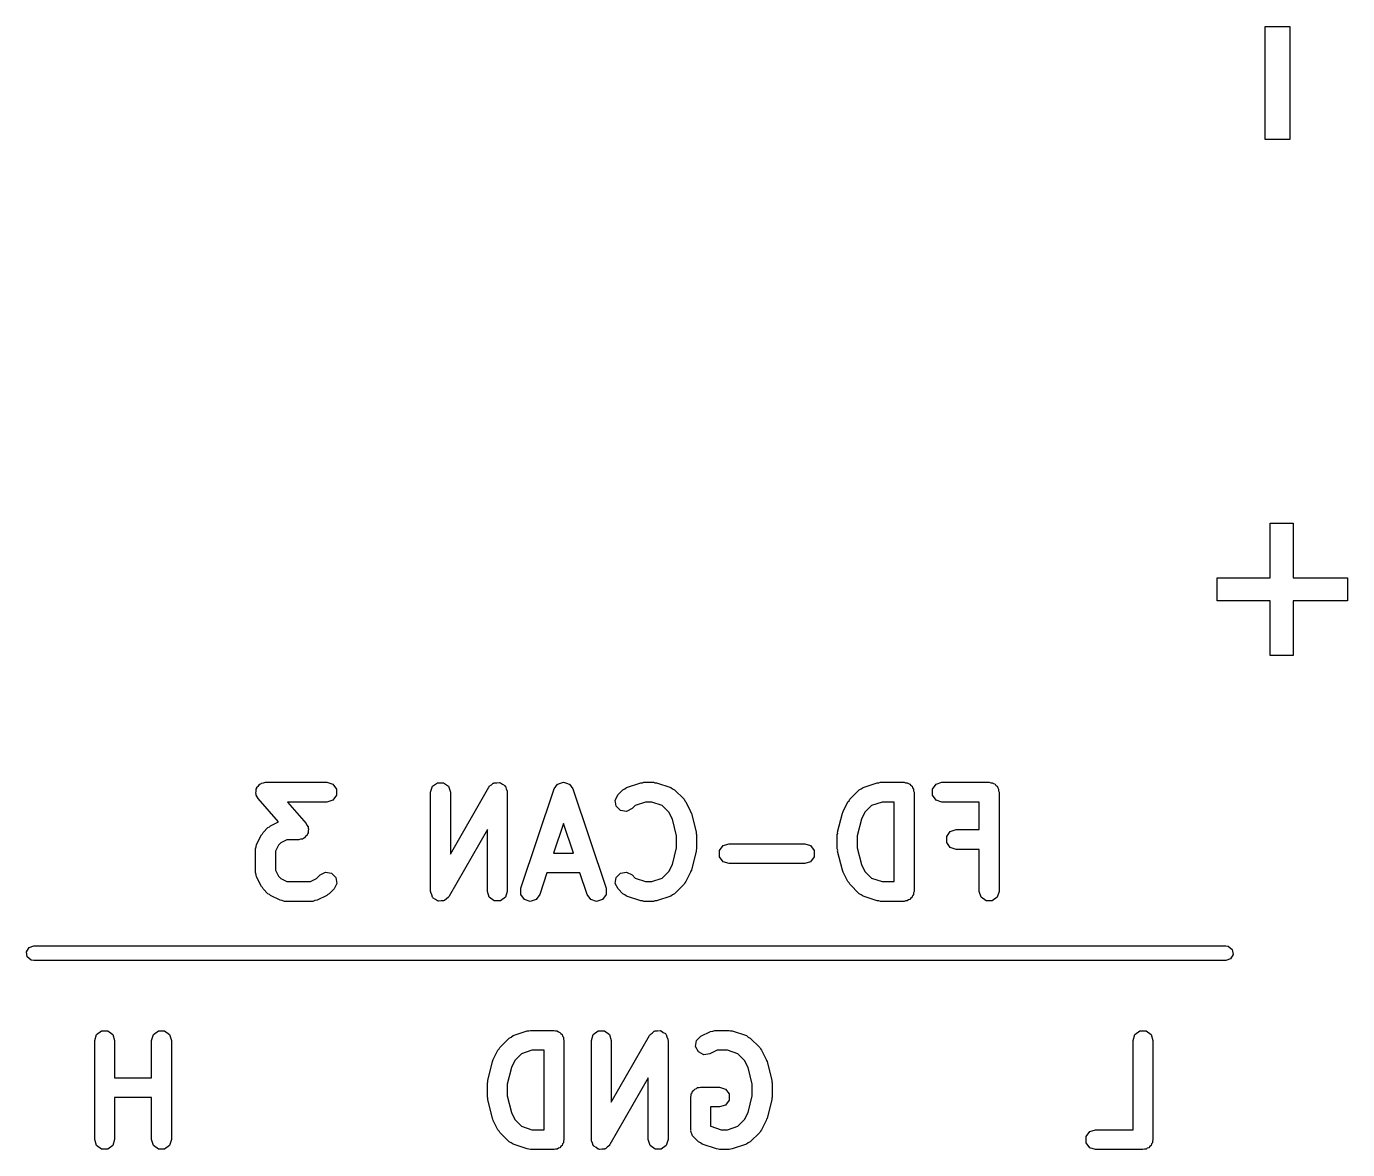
# Model space of a CAD drawing. Extents: x 101 to 188.5, y -136.8 to -56.
# Drawn here: x 166.93 to 180.23, y -135.23 to -123.92 of the extents above; entities that cross this region are included whole.
import ezdxf

# ---------------------------------------------------------------- set-up
doc = ezdxf.new("R2010")
doc.units = 0
doc.layers.add('BLACK', color=7, linetype='CONTINUOUS')

msp = doc.modelspace()

# ---------------------------------------------------------------- linework, layer by layer
at = {"layer": 'BLACK', "linetype": 'CONTINUOUS'}
for p, q in [((179.396, -125.054), (179.396, -123.915)), ((179.396, -123.915), (179.646, -123.915)), ((179.646, -123.915), (179.646, -125.054)), ((179.646, -125.054), (179.396, -125.054)), ((179.446, -129.468), (179.446, -128.92)), ((179.446, -128.92), (179.68, -128.92)), ((179.68, -128.92), (179.68, -129.468)), ((178.914, -129.702), (178.914, -129.468)), ((178.914, -129.468), (179.446, -129.468)), ((179.68, -129.468), (180.227, -129.468)), ((180.227, -129.468), (180.227, -129.702)), ((179.446, -129.702), (178.914, -129.702)), ((179.446, -130.25), (179.446, -129.702)), ((180.227, -129.702), (179.68, -129.702)), ((179.68, -129.702), (179.68, -130.25)), ((179.68, -130.25), (179.446, -130.25)), ((169.275, -131.547), (169.285, -131.543)), ((169.285, -131.543), (169.294, -131.536)), ((169.294, -131.536), (169.314, -131.534)), ((169.314, -131.534), (169.333, -131.528)), ((169.333, -131.528), (169.952, -131.528)), ((169.952, -131.528), (170.011, -131.547)), ((171.014, -131.569), (171.064, -131.533)), ((171.064, -131.533), (171.126, -131.533)), ((171.126, -131.533), (171.176, -131.569)), ((171.607, -131.554), (171.626, -131.536)), ((171.626, -131.536), (171.631, -131.536)), ((171.631, -131.536), (171.636, -131.533)), ((171.636, -131.533), (171.661, -131.533)), ((171.661, -131.533), (171.687, -131.53)), ((171.687, -131.53), (171.692, -131.533)), ((171.692, -131.533), (171.698, -131.533)), ((171.698, -131.533), (171.718, -131.548)), ((172.275, -131.546), (172.304, -131.537)), ((172.275, -131.547), (172.275, -131.546)), ((172.304, -131.537), (172.333, -131.528)), ((172.333, -131.528), (172.334, -131.528)), ((172.333, -131.528), (172.333, -131.528)), ((172.334, -131.528), (172.363, -131.537)), ((172.363, -131.537), (172.391, -131.546)), ((172.391, -131.546), (172.392, -131.547)), ((172.968, -131.58), (173.111, -131.533)), ((173.111, -131.533), (173.127, -131.533)), ((173.127, -131.533), (173.143, -131.528)), ((173.143, -131.528), (173.238, -131.528)), ((173.238, -131.528), (173.254, -131.533)), ((173.254, -131.533), (173.27, -131.533)), ((173.27, -131.533), (173.413, -131.58)), ((175.349, -131.58), (175.492, -131.533)), ((175.492, -131.533), (175.508, -131.533)), ((175.508, -131.533), (175.524, -131.528)), ((175.524, -131.528), (175.762, -131.528)), ((175.762, -131.528), (175.777, -131.533)), ((175.777, -131.533), (175.793, -131.533)), ((175.793, -131.533), (175.806, -131.542)), ((175.806, -131.542), (175.821, -131.547)), ((176.084, -131.547), (176.143, -131.528)), ((176.143, -131.528), (176.619, -131.528)), ((176.619, -131.528), (176.634, -131.533)), ((176.634, -131.533), (176.65, -131.533)), ((176.65, -131.533), (176.663, -131.542)), ((176.663, -131.542), (176.678, -131.547)), ((169.234, -131.637), (169.238, -131.617)), ((169.238, -131.647), (169.234, -131.637)), ((169.238, -131.597), (169.245, -131.588)), ((169.238, -131.617), (169.238, -131.597)), ((169.238, -131.659), (169.238, -131.647)), ((169.25, -131.675), (169.238, -131.659)), ((169.245, -131.588), (169.247, -131.576)), ((169.247, -131.576), (169.263, -131.563)), ((169.258, -131.693), (169.25, -131.675)), ((169.263, -131.563), (169.275, -131.547)), ((170.011, -131.547), (170.047, -131.597)), ((170.047, -131.659), (170.011, -131.709)), ((170.047, -131.597), (170.047, -131.659)), ((170.995, -131.628), (171.014, -131.569)), ((170.995, -132.628), (170.995, -131.628)), ((171.176, -131.569), (171.195, -131.628)), ((171.195, -132.251), (171.58, -131.578)), ((171.195, -131.628), (171.195, -132.251)), ((171.58, -131.578), (171.584, -131.574)), ((171.584, -131.574), (171.586, -131.569)), ((171.586, -131.569), (171.607, -131.554)), ((171.718, -131.548), (171.741, -131.56)), ((171.741, -131.56), (171.743, -131.566)), ((171.743, -131.566), (171.748, -131.569)), ((171.748, -131.569), (171.756, -131.593)), ((171.756, -131.593), (171.766, -131.617)), ((171.766, -131.617), (171.765, -131.622)), ((171.765, -131.622), (171.767, -131.628)), ((171.767, -131.628), (171.767, -132.628)), ((171.905, -132.596), (172.238, -131.596)), ((172.238, -131.596), (172.256, -131.572)), ((172.256, -131.572), (172.274, -131.547)), ((172.274, -131.547), (172.275, -131.547)), ((172.392, -131.547), (172.393, -131.547)), ((172.393, -131.547), (172.41, -131.572)), ((172.41, -131.572), (172.428, -131.596)), ((172.428, -131.596), (172.762, -132.596)), ((172.854, -131.707), (172.882, -131.652)), ((172.882, -131.652), (172.929, -131.605)), ((172.929, -131.605), (172.95, -131.594)), ((172.95, -131.594), (172.968, -131.58)), ((173.413, -131.58), (173.431, -131.594)), ((173.431, -131.594), (173.452, -131.605)), ((173.452, -131.605), (173.547, -131.7)), ((175.215, -131.7), (175.31, -131.605)), ((175.31, -131.605), (175.331, -131.594)), ((175.331, -131.594), (175.349, -131.58)), ((175.821, -131.547), (175.83, -131.56)), ((175.83, -131.56), (175.843, -131.569)), ((175.843, -131.569), (175.848, -131.584)), ((175.848, -131.584), (175.857, -131.597)), ((175.857, -131.597), (175.857, -131.613)), ((175.857, -131.613), (175.862, -131.628)), ((175.862, -131.628), (175.862, -132.628)), ((176.048, -131.597), (176.084, -131.547)), ((176.048, -131.659), (176.048, -131.597)), ((176.084, -131.709), (176.048, -131.659)), ((176.678, -131.547), (176.687, -131.56)), ((176.687, -131.56), (176.7, -131.569)), ((176.7, -131.569), (176.705, -131.584)), ((176.705, -131.584), (176.714, -131.597)), ((176.714, -131.597), (176.714, -131.613)), ((176.714, -131.613), (176.719, -131.628)), ((176.719, -131.628), (176.719, -132.628)), ((169.463, -131.927), (169.258, -131.693)), ((169.952, -131.728), (169.554, -131.728)), ((169.554, -131.728), (169.742, -131.943)), ((170.011, -131.709), (169.952, -131.728)), ((172.863, -131.768), (172.854, -131.707)), ((172.907, -131.812), (172.863, -131.768)), ((172.968, -131.822), (172.907, -131.812)), ((173.023, -131.794), (172.968, -131.822)), ((173.054, -131.763), (173.023, -131.794)), ((173.159, -131.728), (173.054, -131.763)), ((173.222, -131.728), (173.159, -131.728)), ((173.327, -131.763), (173.222, -131.728)), ((173.394, -131.83), (173.327, -131.763)), ((173.547, -131.7), (173.554, -131.714)), ((173.554, -131.714), (173.566, -131.726)), ((173.566, -131.726), (173.613, -131.821)), ((175.149, -131.821), (175.196, -131.726)), ((175.196, -131.726), (175.208, -131.714)), ((175.208, -131.714), (175.215, -131.7)), ((175.435, -131.763), (175.368, -131.83)), ((175.54, -131.728), (175.435, -131.763)), ((175.662, -131.728), (175.54, -131.728)), ((175.662, -132.528), (175.662, -131.728)), ((176.143, -131.728), (176.084, -131.709)), ((176.519, -131.728), (176.143, -131.728)), ((176.519, -132.004), (176.519, -131.728)), ((169.384, -131.967), (169.463, -131.927)), ((169.742, -131.943), (169.75, -131.961)), ((172.333, -131.944), (172.234, -132.242)), ((172.433, -132.242), (172.333, -131.944)), ((173.429, -131.901), (173.394, -131.83)), ((173.471, -132.068), (173.429, -131.901)), ((173.613, -131.821), (173.615, -131.832)), ((173.615, -131.832), (173.621, -131.841)), ((173.621, -131.841), (173.668, -132.032)), ((175.093, -132.032), (175.141, -131.841)), ((175.141, -131.841), (175.147, -131.832)), ((175.147, -131.832), (175.149, -131.821)), ((175.332, -131.901), (175.29, -132.069)), ((175.368, -131.83), (175.332, -131.901)), ((169.244, -132.154), (169.292, -132.059)), ((169.292, -132.059), (169.303, -132.048)), ((169.303, -132.048), (169.31, -132.033)), ((169.31, -132.033), (169.358, -131.985)), ((169.358, -131.985), (169.372, -131.978)), ((169.372, -131.978), (169.384, -131.967)), ((169.737, -132.073), (169.725, -132.089)), ((169.753, -132.06), (169.737, -132.073)), ((169.75, -131.961), (169.762, -131.978)), ((169.755, -132.049), (169.753, -132.06)), ((169.762, -132.039), (169.755, -132.049)), ((169.762, -131.978), (169.762, -131.989)), ((169.762, -131.989), (169.766, -132)), ((169.766, -132), (169.762, -132.019)), ((169.762, -132.019), (169.762, -132.039)), ((171.567, -132.004), (171.182, -132.677)), ((171.567, -132.628), (171.567, -132.004)), ((173.471, -132.187), (173.471, -132.068)), ((173.668, -132.032), (173.668, -132.044)), ((173.668, -132.044), (173.671, -132.056)), ((173.671, -132.056), (173.671, -132.199)), ((175.09, -132.056), (175.094, -132.044)), ((175.09, -132.199), (175.09, -132.056)), ((175.094, -132.044), (175.093, -132.032)), ((175.29, -132.069), (175.29, -132.187)), ((176.191, -132.073), (176.227, -132.023)), ((176.191, -132.135), (176.191, -132.073)), ((176.227, -132.023), (176.286, -132.004)), ((176.286, -132.004), (176.519, -132.004)), ((169.233, -132.199), (169.24, -132.177)), ((169.233, -132.437), (169.233, -132.199)), ((169.24, -132.177), (169.244, -132.154)), ((169.463, -132.163), (169.433, -132.223)), ((169.488, -132.138), (169.463, -132.163)), ((169.547, -132.109), (169.488, -132.138)), ((169.667, -132.109), (169.547, -132.109)), ((169.686, -132.102), (169.667, -132.109)), ((169.706, -132.1), (169.686, -132.102)), ((169.715, -132.093), (169.706, -132.1)), ((169.725, -132.089), (169.715, -132.093)), ((173.429, -132.355), (173.471, -132.187)), ((173.671, -132.199), (173.668, -132.211)), ((173.668, -132.211), (173.668, -132.223)), ((173.905, -132.216), (173.941, -132.166)), ((173.941, -132.166), (174, -132.147)), ((174, -132.147), (174.762, -132.147)), ((174.762, -132.147), (174.821, -132.166)), ((174.821, -132.166), (174.857, -132.216)), ((175.094, -132.211), (175.09, -132.199)), ((175.093, -132.223), (175.094, -132.211)), ((175.29, -132.187), (175.332, -132.355)), ((176.227, -132.185), (176.191, -132.135)), ((176.286, -132.204), (176.227, -132.185)), ((176.519, -132.204), (176.286, -132.204)), ((176.519, -132.628), (176.519, -132.204)), ((169.433, -132.223), (169.433, -132.414)), ((172.234, -132.242), (172.433, -132.242)), ((173.668, -132.223), (173.621, -132.414)), ((173.905, -132.278), (173.905, -132.216)), ((173.941, -132.328), (173.905, -132.278)), ((174, -132.347), (173.941, -132.328)), ((174.821, -132.328), (174.762, -132.347)), ((174.857, -132.278), (174.821, -132.328)), ((174.857, -132.216), (174.857, -132.278)), ((175.141, -132.414), (175.093, -132.223)), ((169.24, -132.459), (169.233, -132.437)), ((169.244, -132.482), (169.24, -132.459)), ((169.433, -132.414), (169.463, -132.473)), ((169.463, -132.473), (169.488, -132.498)), ((169.846, -132.498), (169.882, -132.462)), ((169.882, -132.462), (169.937, -132.434)), ((169.937, -132.434), (169.998, -132.443)), ((169.998, -132.443), (170.041, -132.487)), ((172.167, -132.442), (172.095, -132.659)), ((172.499, -132.442), (172.167, -132.442)), ((172.572, -132.659), (172.499, -132.442)), ((172.863, -132.487), (172.907, -132.443)), ((172.907, -132.443), (172.968, -132.434)), ((172.968, -132.434), (173.023, -132.462)), ((173.023, -132.462), (173.054, -132.493)), ((173.327, -132.493), (173.394, -132.426)), ((173.394, -132.426), (173.429, -132.355)), ((173.613, -132.434), (173.566, -132.529)), ((173.615, -132.423), (173.613, -132.434)), ((173.621, -132.414), (173.615, -132.423)), ((174.762, -132.347), (174, -132.347)), ((175.147, -132.423), (175.141, -132.414)), ((175.149, -132.434), (175.147, -132.423)), ((175.196, -132.529), (175.149, -132.434)), ((175.332, -132.355), (175.368, -132.426)), ((175.368, -132.426), (175.435, -132.493)), ((169.292, -132.577), (169.244, -132.482)), ((169.303, -132.589), (169.292, -132.577)), ((169.31, -132.603), (169.303, -132.589)), ((169.358, -132.651), (169.31, -132.603)), ((169.488, -132.498), (169.547, -132.528)), ((169.547, -132.528), (169.786, -132.528)), ((169.786, -132.528), (169.846, -132.498)), ((170.023, -132.603), (169.975, -132.651)), ((170.051, -132.548), (170.023, -132.603)), ((170.041, -132.487), (170.051, -132.548)), ((171.905, -132.658), (171.905, -132.596)), ((172.762, -132.596), (172.762, -132.658)), ((172.854, -132.548), (172.863, -132.487)), ((172.882, -132.603), (172.854, -132.548)), ((172.929, -132.651), (172.882, -132.603)), ((173.054, -132.493), (173.159, -132.528)), ((173.159, -132.528), (173.222, -132.528)), ((173.222, -132.528), (173.327, -132.493)), ((173.547, -132.555), (173.452, -132.651)), ((173.554, -132.541), (173.547, -132.555)), ((173.566, -132.529), (173.554, -132.541)), ((175.208, -132.541), (175.196, -132.529)), ((175.215, -132.555), (175.208, -132.541)), ((175.31, -132.651), (175.215, -132.555)), ((175.435, -132.493), (175.54, -132.528)), ((175.54, -132.528), (175.662, -132.528)), ((169.372, -132.658), (169.358, -132.651)), ((169.384, -132.669), (169.372, -132.658)), ((169.479, -132.717), (169.384, -132.669)), ((169.502, -132.72), (169.479, -132.717)), ((169.524, -132.728), (169.502, -132.72)), ((169.81, -132.728), (169.524, -132.728)), ((169.831, -132.72), (169.81, -132.728)), ((169.854, -132.717), (169.831, -132.72)), ((169.949, -132.669), (169.854, -132.717)), ((169.961, -132.658), (169.949, -132.669)), ((169.975, -132.651), (169.961, -132.658)), ((170.997, -132.633), (170.995, -132.628)), ((170.996, -132.639), (170.997, -132.633)), ((171.006, -132.662), (170.996, -132.639)), ((171.014, -132.686), (171.006, -132.662)), ((171.019, -132.69), (171.014, -132.686)), ((171.021, -132.695), (171.019, -132.69)), ((171.044, -132.708), (171.021, -132.695)), ((171.064, -132.723), (171.044, -132.708)), ((171.07, -132.723), (171.064, -132.723)), ((171.075, -132.726), (171.07, -132.723)), ((171.1, -132.723), (171.075, -132.726)), ((171.126, -132.723), (171.1, -132.723)), ((171.131, -132.719), (171.126, -132.723)), ((171.136, -132.719), (171.131, -132.719)), ((171.155, -132.702), (171.136, -132.719)), ((171.176, -132.686), (171.155, -132.702)), ((171.178, -132.681), (171.176, -132.686)), ((171.182, -132.677), (171.178, -132.681)), ((171.586, -132.686), (171.567, -132.628)), ((171.636, -132.723), (171.586, -132.686)), ((171.698, -132.723), (171.636, -132.723)), ((171.748, -132.686), (171.698, -132.723)), ((171.767, -132.628), (171.748, -132.686)), ((171.941, -132.708), (171.905, -132.658)), ((171.999, -132.728), (171.941, -132.708)), ((172.058, -132.709), (171.999, -132.728)), ((172.095, -132.659), (172.058, -132.709)), ((172.609, -132.709), (172.572, -132.659)), ((172.667, -132.728), (172.609, -132.709)), ((172.726, -132.708), (172.667, -132.728)), ((172.762, -132.658), (172.726, -132.708)), ((172.95, -132.661), (172.929, -132.651)), ((172.968, -132.675), (172.95, -132.661)), ((173.111, -132.722), (172.968, -132.675)), ((173.127, -132.723), (173.111, -132.722)), ((173.143, -132.728), (173.127, -132.723)), ((173.238, -132.728), (173.143, -132.728)), ((173.254, -132.723), (173.238, -132.728)), ((173.27, -132.722), (173.254, -132.723)), ((173.413, -132.675), (173.27, -132.722)), ((173.431, -132.661), (173.413, -132.675)), ((173.452, -132.651), (173.431, -132.661)), ((175.331, -132.661), (175.31, -132.651)), ((175.349, -132.675), (175.331, -132.661)), ((175.492, -132.722), (175.349, -132.675)), ((175.508, -132.723), (175.492, -132.722)), ((175.524, -132.728), (175.508, -132.723)), ((175.762, -132.728), (175.524, -132.728)), ((175.777, -132.723), (175.762, -132.728)), ((175.793, -132.723), (175.777, -132.723)), ((175.806, -132.713), (175.793, -132.723)), ((175.821, -132.709), (175.806, -132.713)), ((175.83, -132.696), (175.821, -132.709)), ((175.843, -132.686), (175.83, -132.696)), ((175.848, -132.671), (175.843, -132.686)), ((175.857, -132.659), (175.848, -132.671)), ((175.862, -132.628), (175.857, -132.643)), ((175.857, -132.643), (175.857, -132.659)), ((176.538, -132.686), (176.519, -132.628)), ((176.588, -132.723), (176.538, -132.686)), ((176.65, -132.723), (176.588, -132.723)), ((176.7, -132.686), (176.65, -132.723)), ((176.719, -132.628), (176.7, -132.686)), ((166.926, -133.237), (166.952, -133.193)), ((166.935, -133.287), (166.926, -133.237)), ((166.952, -133.193), (167, -133.175)), ((167, -133.175), (179, -133.175)), ((179, -133.175), (179.026, -133.18)), ((179.026, -133.18), (179.065, -133.213)), ((179.074, -133.263), (179.048, -133.307)), ((179.065, -133.213), (179.074, -133.263)), ((166.974, -133.32), (166.935, -133.287)), ((167, -133.325), (166.974, -133.32)), ((179, -133.325), (167, -133.325)), ((179.048, -133.307), (179, -133.325)), ((167.614, -134.128), (167.633, -134.069)), ((167.633, -134.069), (167.683, -134.033)), ((167.683, -134.033), (167.745, -134.033)), ((167.745, -134.033), (167.795, -134.069)), ((167.795, -134.069), (167.814, -134.128)), ((168.186, -134.128), (168.205, -134.069)), ((168.205, -134.069), (168.255, -134.033)), ((168.255, -134.033), (168.317, -134.033)), ((168.317, -134.033), (168.367, -134.069)), ((168.367, -134.069), (168.386, -134.128)), ((171.826, -134.08), (171.968, -134.033)), ((171.968, -134.033), (171.985, -134.033)), ((171.985, -134.033), (172, -134.028)), ((172, -134.028), (172.238, -134.028)), ((172.238, -134.028), (172.253, -134.033)), ((172.253, -134.033), (172.269, -134.033)), ((172.269, -134.033), (172.282, -134.042)), ((172.282, -134.042), (172.297, -134.047)), ((172.297, -134.047), (172.306, -134.06)), ((172.306, -134.06), (172.319, -134.069)), ((172.319, -134.069), (172.324, -134.084)), ((172.614, -134.128), (172.633, -134.069)), ((172.633, -134.069), (172.683, -134.033)), ((172.683, -134.033), (172.745, -134.033)), ((172.745, -134.033), (172.795, -134.069)), ((172.795, -134.069), (172.814, -134.128)), ((173.199, -134.078), (173.203, -134.074)), ((173.203, -134.074), (173.205, -134.069)), ((173.205, -134.069), (173.226, -134.054)), ((173.226, -134.054), (173.245, -134.036)), ((173.245, -134.036), (173.25, -134.036)), ((173.25, -134.036), (173.255, -134.033)), ((173.255, -134.033), (173.281, -134.033)), ((173.281, -134.033), (173.306, -134.03)), ((173.306, -134.03), (173.311, -134.033)), ((173.311, -134.033), (173.317, -134.033)), ((173.317, -134.033), (173.337, -134.048)), ((173.337, -134.048), (173.36, -134.06)), ((173.36, -134.06), (173.362, -134.066)), ((173.362, -134.066), (173.367, -134.069)), ((173.367, -134.069), (173.375, -134.093)), ((173.717, -134.086), (173.812, -134.038)), ((173.812, -134.038), (173.835, -134.035)), ((173.835, -134.035), (173.857, -134.028)), ((173.857, -134.028), (174, -134.028)), ((174, -134.028), (174.015, -134.033)), ((174.015, -134.033), (174.032, -134.033)), ((174.032, -134.033), (174.174, -134.08)), ((178.067, -134.128), (178.086, -134.069)), ((178.086, -134.069), (178.136, -134.033)), ((178.136, -134.033), (178.198, -134.033)), ((178.198, -134.033), (178.248, -134.069)), ((178.248, -134.069), (178.267, -134.128)), ((167.614, -135.128), (167.614, -134.128)), ((167.814, -134.128), (167.814, -134.504)), ((168.186, -134.504), (168.186, -134.128)), ((168.386, -134.128), (168.386, -135.128)), ((171.684, -134.214), (171.691, -134.2)), ((171.691, -134.2), (171.786, -134.105)), ((171.786, -134.105), (171.807, -134.094)), ((171.807, -134.094), (171.826, -134.08)), ((172.324, -134.084), (172.333, -134.097)), ((172.333, -134.097), (172.333, -134.113)), ((172.333, -134.113), (172.338, -134.128)), ((172.338, -134.128), (172.338, -135.128)), ((172.614, -135.128), (172.614, -134.128)), ((172.814, -134.751), (173.199, -134.078)), ((172.814, -134.128), (172.814, -134.751)), ((173.375, -134.093), (173.385, -134.117)), ((173.385, -134.117), (173.384, -134.122)), ((173.384, -134.122), (173.386, -134.128)), ((173.386, -134.128), (173.386, -135.128)), ((173.663, -134.19), (173.673, -134.129)), ((173.691, -134.245), (173.663, -134.19)), ((173.673, -134.129), (173.717, -134.086)), ((174.174, -134.08), (174.193, -134.094)), ((174.193, -134.094), (174.214, -134.105)), ((174.214, -134.105), (174.309, -134.2)), ((174.309, -134.2), (174.316, -134.214)), ((178.067, -135.028), (178.067, -134.128)), ((178.267, -134.128), (178.267, -135.128)), ((171.617, -134.341), (171.623, -134.332)), ((171.623, -134.332), (171.625, -134.321)), ((171.625, -134.321), (171.672, -134.226)), ((171.672, -134.226), (171.684, -134.214)), ((171.844, -134.33), (171.809, -134.401)), ((171.911, -134.263), (171.844, -134.33)), ((172.016, -134.228), (171.911, -134.263)), ((172.138, -134.228), (172.016, -134.228)), ((172.138, -135.028), (172.138, -134.228)), ((173.746, -134.274), (173.691, -134.245)), ((173.807, -134.265), (173.746, -134.274)), ((173.881, -134.228), (173.807, -134.265)), ((173.984, -134.228), (173.881, -134.228)), ((174.089, -134.263), (173.984, -134.228)), ((174.156, -134.33), (174.089, -134.263)), ((174.191, -134.401), (174.156, -134.33)), ((174.316, -134.214), (174.328, -134.226)), ((174.328, -134.226), (174.375, -134.321)), ((174.375, -134.321), (174.377, -134.332)), ((174.377, -134.332), (174.383, -134.341)), ((171.57, -134.532), (171.617, -134.341)), ((171.809, -134.401), (171.767, -134.569)), ((174.233, -134.568), (174.191, -134.401)), ((174.383, -134.341), (174.43, -134.532)), ((167.814, -134.504), (168.186, -134.504)), ((171.567, -134.556), (171.571, -134.544)), ((171.567, -134.699), (171.567, -134.556)), ((171.571, -134.544), (171.57, -134.532)), ((171.767, -134.569), (171.767, -134.687)), ((173.186, -134.504), (172.801, -135.177)), ((173.186, -135.128), (173.186, -134.504)), ((173.671, -134.613), (173.683, -134.604)), ((173.683, -134.604), (173.699, -134.604)), ((173.699, -134.604), (173.714, -134.599)), ((173.714, -134.599), (173.905, -134.599)), ((173.905, -134.599), (173.964, -134.618)), ((174.233, -134.687), (174.233, -134.568)), ((174.43, -134.532), (174.429, -134.544)), ((174.429, -134.544), (174.433, -134.556)), ((174.433, -134.556), (174.433, -134.699)), ((168.186, -134.704), (167.814, -134.704)), ((167.814, -134.704), (167.814, -135.128)), ((168.186, -135.128), (168.186, -134.704)), ((171.571, -134.711), (171.567, -134.699)), ((171.57, -134.723), (171.571, -134.711)), ((171.617, -134.914), (171.57, -134.723)), ((171.767, -134.687), (171.809, -134.855)), ((173.614, -134.699), (173.619, -134.684)), ((173.614, -135.032), (173.614, -134.699)), ((173.619, -134.668), (173.628, -134.655)), ((173.619, -134.684), (173.619, -134.668)), ((173.628, -134.655), (173.633, -134.64)), ((173.633, -134.64), (173.646, -134.631)), ((173.646, -134.631), (173.656, -134.618)), ((173.656, -134.618), (173.671, -134.613)), ((173.964, -134.618), (174, -134.668)), ((174, -134.73), (173.964, -134.78)), ((174, -134.668), (174, -134.73)), ((174.191, -134.855), (174.233, -134.687)), ((174.43, -134.723), (174.383, -134.914)), ((174.433, -134.699), (174.429, -134.711)), ((174.429, -134.711), (174.43, -134.723)), ((171.809, -134.855), (171.844, -134.926)), ((173.905, -134.799), (173.814, -134.799)), ((173.814, -134.799), (173.814, -134.991)), ((173.964, -134.78), (173.905, -134.799)), ((174.156, -134.926), (174.191, -134.855)), ((171.623, -134.923), (171.617, -134.914)), ((171.625, -134.934), (171.623, -134.923)), ((171.672, -135.029), (171.625, -134.934)), ((171.844, -134.926), (171.911, -134.993)), ((171.911, -134.993), (172.016, -135.028)), ((173.814, -134.991), (173.816, -134.993)), ((173.816, -134.993), (173.921, -135.028)), ((173.984, -135.028), (174.089, -134.993)), ((174.089, -134.993), (174.156, -134.926)), ((174.375, -134.934), (174.328, -135.029)), ((174.377, -134.923), (174.375, -134.934)), ((174.383, -134.914), (174.377, -134.923)), ((167.633, -135.186), (167.614, -135.128)), ((167.814, -135.128), (167.795, -135.186)), ((168.205, -135.186), (168.186, -135.128)), ((168.386, -135.128), (168.367, -135.186)), ((171.684, -135.041), (171.672, -135.029)), ((171.691, -135.055), (171.684, -135.041)), ((171.786, -135.151), (171.691, -135.055)), ((172.016, -135.028), (172.138, -135.028)), ((172.338, -135.128), (172.333, -135.143)), ((172.616, -135.133), (172.614, -135.128)), ((172.615, -135.139), (172.616, -135.133)), ((173.205, -135.186), (173.186, -135.128)), ((173.386, -135.128), (173.367, -135.186)), ((173.617, -135.04), (173.614, -135.032)), ((173.616, -135.048), (173.617, -135.04)), ((173.626, -135.069), (173.616, -135.048)), ((173.633, -135.091), (173.626, -135.069)), ((173.64, -135.096), (173.633, -135.091)), ((173.644, -135.103), (173.64, -135.096)), ((173.691, -135.151), (173.644, -135.103)), ((173.921, -135.028), (173.984, -135.028)), ((174.309, -135.055), (174.214, -135.151)), ((174.316, -135.041), (174.309, -135.055)), ((174.328, -135.029), (174.316, -135.041)), ((177.595, -135.097), (177.632, -135.047)), ((177.595, -135.159), (177.595, -135.097)), ((177.632, -135.047), (177.69, -135.028)), ((177.69, -135.028), (178.067, -135.028)), ((178.267, -135.128), (178.262, -135.143)), ((167.683, -135.223), (167.633, -135.186)), ((167.745, -135.223), (167.683, -135.223)), ((167.795, -135.186), (167.745, -135.223)), ((168.255, -135.223), (168.205, -135.186)), ((168.317, -135.223), (168.255, -135.223)), ((168.367, -135.186), (168.317, -135.223)), ((171.807, -135.161), (171.786, -135.151)), ((171.826, -135.175), (171.807, -135.161)), ((171.968, -135.222), (171.826, -135.175)), ((171.985, -135.223), (171.968, -135.222)), ((172, -135.228), (171.985, -135.223)), ((172.238, -135.228), (172, -135.228)), ((172.253, -135.223), (172.238, -135.228)), ((172.269, -135.223), (172.253, -135.223)), ((172.282, -135.213), (172.269, -135.223)), ((172.297, -135.209), (172.282, -135.213)), ((172.306, -135.196), (172.297, -135.209)), ((172.319, -135.186), (172.306, -135.196)), ((172.324, -135.171), (172.319, -135.186)), ((172.333, -135.159), (172.324, -135.171)), ((172.333, -135.143), (172.333, -135.159)), ((172.625, -135.162), (172.615, -135.139)), ((172.633, -135.186), (172.625, -135.162)), ((172.638, -135.19), (172.633, -135.186)), ((172.64, -135.195), (172.638, -135.19)), ((172.663, -135.208), (172.64, -135.195)), ((172.683, -135.223), (172.663, -135.208)), ((172.689, -135.223), (172.683, -135.223)), ((172.694, -135.226), (172.689, -135.223)), ((172.719, -135.223), (172.694, -135.226)), ((172.745, -135.223), (172.719, -135.223)), ((172.75, -135.219), (172.745, -135.223)), ((172.755, -135.219), (172.75, -135.219)), ((172.774, -135.202), (172.755, -135.219)), ((172.795, -135.186), (172.774, -135.202)), ((172.797, -135.181), (172.795, -135.186)), ((172.801, -135.177), (172.797, -135.181)), ((173.255, -135.223), (173.205, -135.186)), ((173.317, -135.223), (173.255, -135.223)), ((173.367, -135.186), (173.317, -135.223)), ((173.712, -135.161), (173.691, -135.151)), ((173.73, -135.175), (173.712, -135.161)), ((173.873, -135.222), (173.73, -135.175)), ((173.889, -135.223), (173.873, -135.222)), ((173.905, -135.228), (173.889, -135.223)), ((174, -135.228), (173.905, -135.228)), ((174.015, -135.223), (174, -135.228)), ((174.032, -135.222), (174.015, -135.223)), ((174.174, -135.175), (174.032, -135.222)), ((174.193, -135.161), (174.174, -135.175)), ((174.214, -135.151), (174.193, -135.161)), ((177.632, -135.209), (177.595, -135.159)), ((177.69, -135.228), (177.632, -135.209)), ((178.167, -135.228), (177.69, -135.228)), ((178.182, -135.223), (178.167, -135.228)), ((178.198, -135.223), (178.182, -135.223)), ((178.21, -135.213), (178.198, -135.223)), ((178.225, -135.209), (178.21, -135.213)), ((178.235, -135.196), (178.225, -135.209)), ((178.248, -135.186), (178.235, -135.196)), ((178.252, -135.171), (178.248, -135.186)), ((178.262, -135.159), (178.252, -135.171)), ((178.262, -135.143), (178.262, -135.159))]:
    msp.add_line(p, q, dxfattribs=at)

doc.saveas('drawing.dxf')
